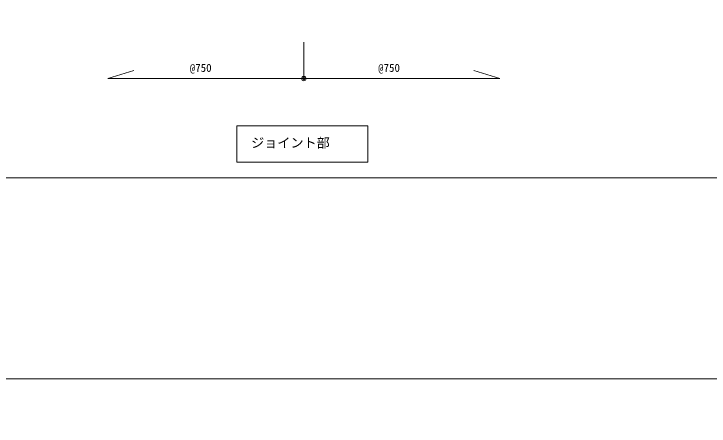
# Model space of a CAD drawing. Units: millimetres on the paper. Extents: x -420 to 420, y -297 to 297.
# Drawn here: x 162.2 to 321.4, y 2.5 to 96.8 of the extents above; entities that cross this region are included whole.
import ezdxf
from ezdxf.enums import TextEntityAlignment as Align

# ---------------------------------------------------------------- set-up
doc = ezdxf.new("R2010")
doc.units = ezdxf.units.MM
for name, color, linetype, lineweight in [('0-0_0', 7, 'Continuous', 5), ('0-2_A-C01-補助線(非印刷)', 222, 'Continuous', 18), ('0-5_A-B01-文字_タイトル室名', 7, 'Continuous', 18), ('0-7_0-A11-寸法_詳細', 5, 'Continuous', 18)]:
    doc.layers.add(name, color=color, linetype=linetype, lineweight=lineweight)
doc.styles.add('ＭＳ ゴシック', font='')
doc.styles.get('ＭＳ ゴシック').set_extended_font_data('MS Gothic')

# ---------------------------------------------------------------- blocks, each defined once
blk = doc.blocks.new('_Dot')
at = {"layer": '0-0_0'}
blk.add_line((-0.5, 0), (-1, 0), dxfattribs=at)
for radius in [0.5, 0.25]:
    blk.add_circle((0, 0), radius, dxfattribs=at)

msp = doc.modelspace()

# ---------------------------------------------------------------- linework, layer by layer
at = {"layer": '0-2_A-C01-補助線(非印刷)', "color": 9}
msp.add_line((-400.667, 13.333), (400.667, 13.333), dxfattribs=at)
at = {"layer": '0-2_A-C01-補助線(非印刷)'}
for points in [[(123.387, 59.257), (364.065, 59.257), (364.065, 261.97), (123.387, 261.97)], [(115.826, -143.456), (377.441, -143.456), (377.441, 59.257), (115.826, 59.257)]]:
    msp.add_lwpolyline(points, close=True, dxfattribs=at)
at = {"layer": '0-5_A-B01-文字_タイトル室名', "color": 2}
msp.add_lwpolyline([(213.24, 62.868), (243.24, 62.868), (243.24, 71.201), (213.24, 71.201)], close=True, dxfattribs=at)
at = {"layer": '0-7_0-A11-寸法_詳細'}
msp.add_line((228.606, 90.325), (228.606, 81.964), dxfattribs=at)
for points in [[(228.726, 81.964), (183.726, 81.964), (189.657, 83.826)], [(228.486, 81.964), (273.486, 81.964), (267.555, 83.826)]]:
    msp.add_lwpolyline(points, dxfattribs=at)

# ---------------------------------------------------------------- block references
msp.add_blockref('_Dot', (228.606, 81.964), dxfattribs=at)

# ---------------------------------------------------------------- texts
at = {"layer": '0-5_A-B01-文字_タイトル室名', "style": 'ＭＳ ゴシック'}
msp.add_text('ジョイント部', height=2.199, dxfattribs=at).set_placement((216.545, 65.535), align=Align.BOTTOM_LEFT)
at = {"layer": '0-7_0-A11-寸法_詳細', "color": 7, "style": 'ＭＳ ゴシック'}
for p in [(202.504, 82.964), (245.623, 82.964)]:
    msp.add_text('@750', height=1.833, dxfattribs=at).set_placement(p, align=Align.BOTTOM_LEFT)

doc.saveas('drawing.dxf')
